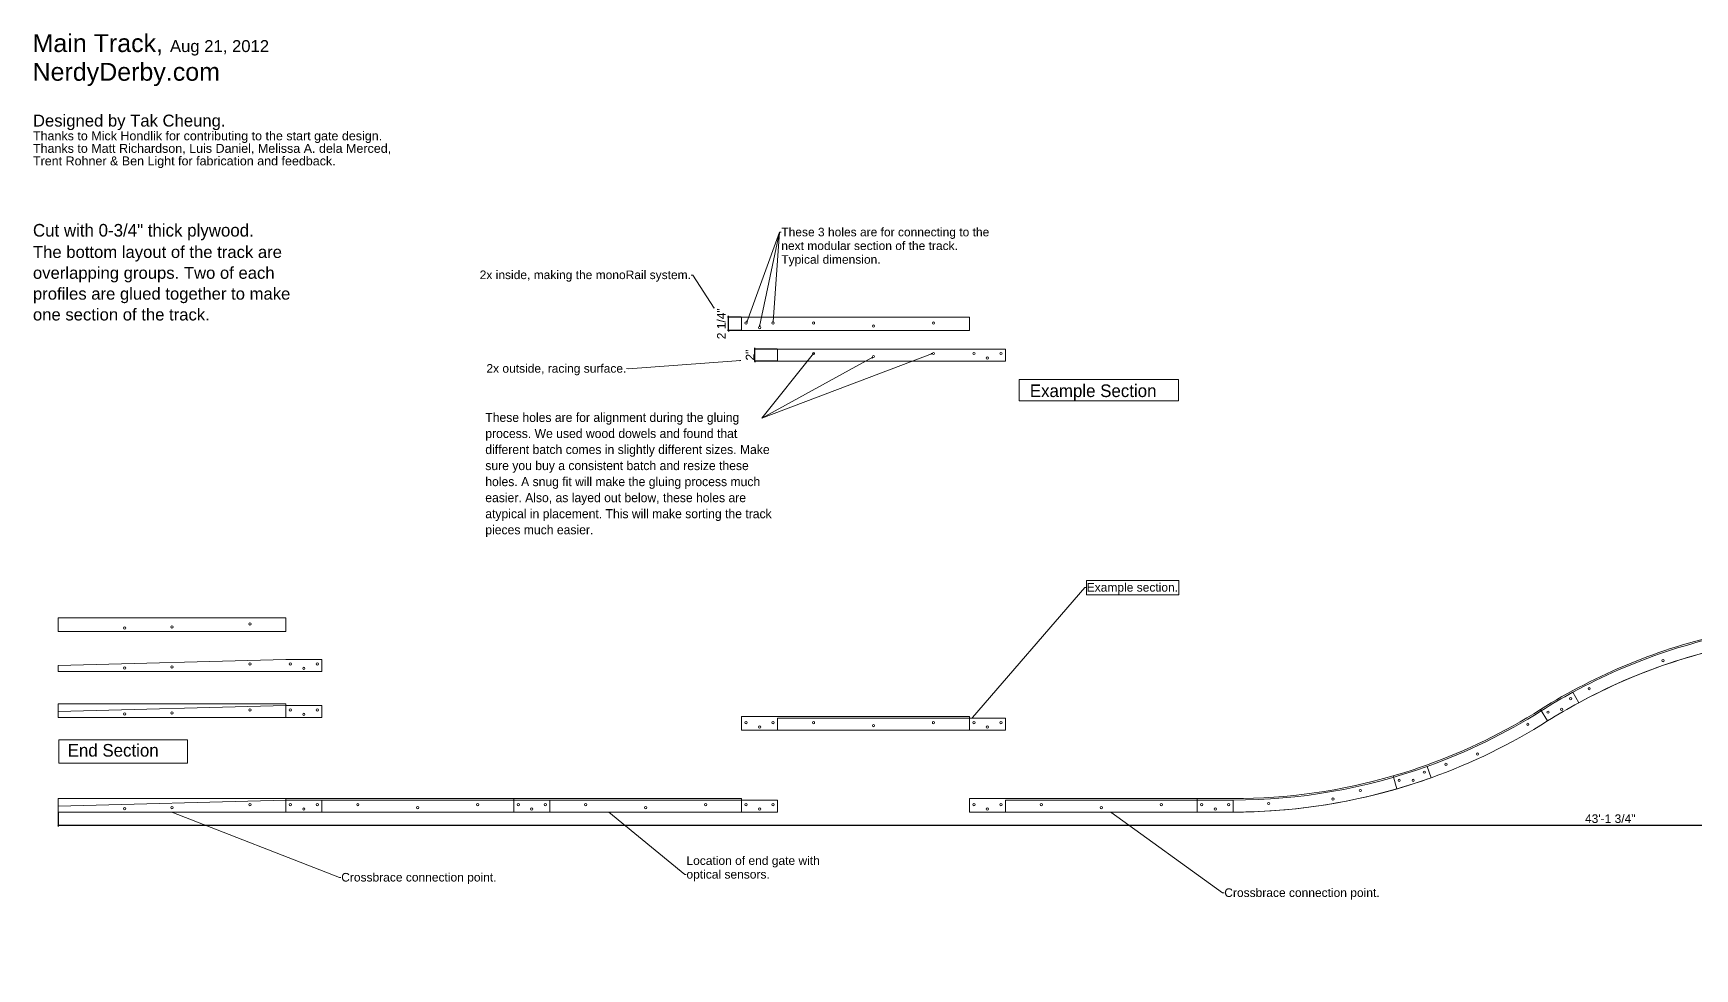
# Model space of a CAD drawing. Header units: inches. Extents: x -78 to 479, y -564 to -394.
# Drawn here: x -78.3 to 198.8, y -564.2 to -408.1 of the extents above; entities that cross this region are included whole.
import ezdxf

# ---------------------------------------------------------------- set-up
doc = ezdxf.new("R2010")
doc.units = ezdxf.units.IN
doc.header["$LTSCALE"] = 0.5
doc.header["$MEASUREMENT"] = 0
doc.header["$PDMODE"] = 1
doc.header["$PDSIZE"] = -2
doc.layers.get('0').update_dxf_attribs({"lineweight": 18})
doc.layers.add('Dimension', color=7, linetype='Continuous', lineweight=5)
doc.styles.add('Arial', font='Arial')
doc.styles.add('Geneva', font='Geneva')
doc.dimstyles.new('Arch', dxfattribs={"dimtxt": 1.431641, "dimasz": 0.088379, "dimexe": 0.125, "dimexo": 0.0625, "dimgap": 0.0625, "dimtad": 1, "dimdec": 3, "dimdsep": 46, "dimlunit": 4, "dimtxsty": 'Arial', "dimblk": 'VW_SLASH', "dimblk1": 'VW_SLASH', "dimblk2": 'VW_SLASH', "dimcen": 0, "dimdle": 0.0625, "dimazin": 0, "dimtfac": 1, "dimtdec": 3, "dimtix": 1, "dimtmove": 0, "dimatfit": 0, "dimldrblk": 'VW_FILLEDARROW', "dimfxl": 1, "dimfrac": 2, "dimtolj": 1, "dimarcsym": 0})

# ---------------------------------------------------------------- blocks, each defined once
blk = doc.blocks.new('Group-1')
at = {"color": 7, "linetype": 'Continuous', "lineweight": 5}
blk.add_line((-105.44, -56.13), (-143.44, -56.13), dxfattribs=at)
at = {"color": 7, "linetype": 'Continuous', "lineweight": 5, "flags": 128}
blk.add_lwpolyline([(-105.44, -56.13), (-143.44, -56.13), (-143.44, -58.38), (-105.44, -58.38)], close=True, dxfattribs=at)
at = {"color": 7, "linetype": 'Continuous', "lineweight": 5}
for centre, radius in [((-142.69, -57.13), 0.19), ((-140.44, -57.88), 0.19), ((-138.19, -57.13), 0.19), ((-131.44, -57.13), 0.188), ((-121.44, -57.63), 0.188), ((-111.44, -57.13), 0.188)]:
    blk.add_circle(centre, radius, dxfattribs=at)
blk = doc.blocks.new('Group-2-1')
at = {"color": 7, "linetype": 'Continuous', "lineweight": 5, "flags": 128}
blk.add_lwpolyline([(-137.44, -58.38), (-137.44, -56.38), (-99.44, -56.38), (-99.44, -58.38)], close=True, dxfattribs=at)
at = {"color": 7, "linetype": 'Continuous', "lineweight": 5}
for centre, radius in [((-131.44, -57.13), 0.188), ((-121.44, -57.63), 0.188), ((-111.44, -57.13), 0.188), ((-104.69, -57.13), 0.19), ((-102.44, -57.88), 0.19), ((-100.19, -57.13), 0.19)]:
    blk.add_circle(centre, radius, dxfattribs=at)
blk = doc.blocks.new('Group-3-1')
at = {"color": 7, "linetype": 'Continuous', "lineweight": 5}
blk.add_line((-67.44, -69.81), (-105.44, -69.81), dxfattribs=at)
at = {"color": 7, "linetype": 'Continuous', "lineweight": 5, "flags": 128}
blk.add_lwpolyline([(-67.44, -69.81), (-105.44, -69.81), (-105.44, -72.06), (-67.44, -72.06)], close=True, dxfattribs=at)
at = {"color": 7, "linetype": 'Continuous', "lineweight": 5}
for centre, radius in [((-104.69, -70.81), 0.19), ((-102.44, -71.56), 0.19), ((-100.19, -70.81), 0.19), ((-93.44, -70.81), 0.188), ((-83.44, -71.31), 0.188), ((-73.44, -70.81), 0.187)]:
    blk.add_circle(centre, radius, dxfattribs=at)
blk = doc.blocks.new('Group-4-1')
at = {"color": 7, "linetype": 'Continuous', "lineweight": 5, "flags": 128}
blk.add_lwpolyline([(-99.44, -72.06), (-99.44, -70.06), (-61.44, -70.06), (-61.44, -72.06)], close=True, dxfattribs=at)
at = {"color": 7, "linetype": 'Continuous', "lineweight": 5}
for centre, radius in [((-93.44, -70.81), 0.188), ((-83.44, -71.31), 0.188), ((-73.44, -70.81), 0.187), ((-66.69, -70.81), 0.19), ((-64.44, -71.56), 0.19), ((-62.19, -70.81), 0.19)]:
    blk.add_circle(centre, radius, dxfattribs=at)
blk = doc.blocks.new('Group-5-1')
at = {"color": 7, "linetype": 'Continuous', "lineweight": 5, "flags": 128}
blk.add_lwpolyline([(-34.77, -66.02, -0.070683), (-61.44, -69.81), (-67.44, -69.81), (-67.44, -72.06), (-61.44, -72.06, 0.070683), (-34.14, -68.18), (-34.77, -66.02)], format="xyb", dxfattribs=at)
at = {"color": 7, "linetype": 'Continuous', "lineweight": 5}
for centre, radius in [((-40.24, -68.46), 0.188), ((-66.69, -70.81), 0.19), ((-64.44, -71.56), 0.19), ((-62.19, -70.81), 0.19), ((-55.52, -70.63), 0.187), ((-44.82, -69.88), 0.188)]:
    blk.add_circle(centre, radius, dxfattribs=at)
blk = doc.blocks.new('Group-6-1')
at = {"color": 7, "linetype": 'Continuous', "lineweight": 5, "flags": 128}
blk.add_lwpolyline([(-28.43, -66.33, -0.086086), (-61.44, -72.06), (-61.44, -70.06, 0.086086), (-29.11, -64.45)], format="xyb", close=True, dxfattribs=at)
at = {"color": 7, "linetype": 'Continuous', "lineweight": 5}
for centre, radius in [((-29.57, -65.4), 0.19), ((-40.24, -68.46), 0.187), ((-33.77, -66.76), 0.19), ((-31.44, -66.78), 0.19), ((-55.52, -70.63), 0.188), ((-44.82, -69.88), 0.187)]:
    blk.add_circle(centre, radius, dxfattribs=at)
blk = doc.blocks.new('Group-7-1')
at = {"color": 7, "linetype": 'Continuous', "lineweight": 5, "flags": 128}
blk.add_lwpolyline([(-10.21, -54.95), (-9.01, -56.85, -0.055313), (-28.43, -66.33, -0.01531), (-34.14, -68.18), (-34.77, -66.02, 0.015313), (-29.19, -64.21, 0.05531)], format="xyb", close=True, dxfattribs=at)
at = {"color": 7, "linetype": 'Continuous', "lineweight": 5}
for centre, radius in [((-12.31, -57.41), 0.187), ((-20.71, -62.37), 0.187), ((-29.57, -65.4), 0.19), ((-25.97, -64.07), 0.188), ((-33.77, -66.76), 0.19), ((-31.44, -66.78), 0.19)]:
    blk.add_circle(centre, radius, dxfattribs=at)
blk = doc.blocks.new('Group-8-1')
at = {"color": 7, "linetype": 'Continuous', "lineweight": 5, "flags": 128}
blk.add_lwpolyline([(-29.11, -64.45, 0.055311), (-10.08, -55.16), (-10.08, -55.16, -0.015968), (-4.79, -52.06), (-3.83, -53.82, 0.015962), (-9.01, -56.85, -0.055313), (-28.43, -66.33), (-29.11, -64.45)], format="xyb", dxfattribs=at)
at = {"color": 7, "linetype": 'Continuous', "lineweight": 5}
for centre, radius in [((-8.95, -55.39), 0.19), ((-6.67, -54.9), 0.19), ((-5.15, -53.15), 0.19), ((-12.31, -57.41), 0.187), ((-20.71, -62.37), 0.187), ((-25.97, -64.07), 0.188)]:
    blk.add_circle(centre, radius, dxfattribs=at)
blk = doc.blocks.new('Group-9-1')
at = {"color": 7, "linetype": 'Continuous', "lineweight": 5, "flags": 128}
blk.add_lwpolyline([(-10.21, -54.95, -0.087085), (20.58, -42.33, -0.001379), (21.1, -42.22), (21.57, -44.42, 0.0724), (-3.83, -53.82, 0.015962), (-9.01, -56.85), (-10.21, -54.95)], format="xyb", dxfattribs=at)
at = {"color": 7, "linetype": 'Continuous', "lineweight": 5}
for centre, radius in [((18.69, -43.79), 0.188), ((10.24, -46.79), 0.187), ((-2.09, -51.48), 0.187), ((-8.95, -55.39), 0.19), ((-6.67, -54.9), 0.19), ((-5.15, -53.15), 0.19)]:
    blk.add_circle(centre, radius, dxfattribs=at)
blk = doc.blocks.new('Group-10-1')
at = {"color": 7, "linetype": 'Continuous', "lineweight": 5, "flags": 128}
blk.add_lwpolyline([(27.05, -41.39), (27.35, -43.37, 0.088127), (-3.83, -53.82), (-4.79, -52.06, -0.088127)], format="xyb", close=True, dxfattribs=at)
at = {"color": 7, "linetype": 'Continuous', "lineweight": 5}
for centre, radius in [((18.69, -43.79), 0.188), ((22, -43.09), 0.19), ((24.3, -43.42), 0.19), ((26.34, -42.3), 0.19), ((10.24, -46.79), 0.187), ((-2.09, -51.48), 0.187)]:
    blk.add_circle(centre, radius, dxfattribs=at)
blk = doc.blocks.new('Callout')
at = {"linetype": 'Continuous', "lineweight": 0}
blk.add_hatch(color=7, dxfattribs=at).paths.add_polyline_path([(28.53, 0.03), (28.66, 0), (28.53, -0.03)])
at = {"color": 7, "linetype": 'Continuous', "lineweight": 5}
for p, q in [((-0.16, 0.19), (0, 0)), ((0, 0), (28.66, 0))]:
    blk.add_line(p, q, dxfattribs=at)
at = {"color": 7, "linetype": 'Continuous', "lineweight": 5, "flags": 128}
for points in [[(-1.06, -0.59), (-11.15, 11.09), (-9.35, 12.64), (0.73, 0.96)], [(28.53, 0.03), (28.66, 0), (28.53, -0.03)]]:
    blk.add_lwpolyline(points, close=True, dxfattribs=at)
at = {"color": 7, "insert": (-0.77, -0.28), "char_height": 1.4316, "width": 15.3332, "attachment_point": 1, "rotation": 130.8261, "line_spacing_factor": 0.95845, "style": 'Arial'}
blk.add_mtext('Example section.', dxfattribs=at)
blk = doc.blocks.new('Group-25-1')
at = {"color": 7, "linetype": 'Continuous', "lineweight": 5}
blk.add_line((-105.44, 10.53), (-143.44, 10.53), dxfattribs=at)
at = {"color": 7, "linetype": 'Continuous', "lineweight": 5, "flags": 128}
blk.add_lwpolyline([(-105.44, 10.53), (-143.44, 10.53), (-143.44, 8.28), (-105.44, 8.28)], close=True, dxfattribs=at)
at = {"color": 7, "linetype": 'Continuous', "lineweight": 5}
for centre, radius in [((-142.69, 9.53), 0.19), ((-140.44, 8.78), 0.19), ((-138.19, 9.53), 0.19), ((-131.44, 9.53), 0.188), ((-121.44, 9.03), 0.188), ((-111.44, 9.53), 0.187)]:
    blk.add_circle(centre, radius, dxfattribs=at)
blk = doc.blocks.new('Group-26-1')
at = {"color": 7, "linetype": 'Continuous', "lineweight": 5, "flags": 128}
blk.add_lwpolyline([(-137.44, 3.2), (-137.44, 5.2), (-99.44, 5.2), (-99.44, 3.2)], close=True, dxfattribs=at)
at = {"color": 7, "linetype": 'Continuous', "lineweight": 5}
for centre, radius in [((-131.44, 4.45), 0.188), ((-121.44, 3.95), 0.188), ((-111.44, 4.45), 0.187), ((-104.69, 4.45), 0.19), ((-102.44, 3.7), 0.19), ((-100.19, 4.45), 0.19)]:
    blk.add_circle(centre, radius, dxfattribs=at)
blk = doc.blocks.new('VW_SLASH')
at = {"color": 0, "linetype": 'ByBlock', "lineweight": -2}
blk.add_line((0, 0), (-1, 0), dxfattribs=at)
at = {"color": 0, "linetype": 'Continuous', "lineweight": 20, "flags": 128}
blk.add_lwpolyline([(0.5, 0.5), (-0.5, -0.5)], dxfattribs=at)
blk = doc.blocks.new('*D28')
at = {"layer": 'Defpoints', "color": 0}
for p in [(37.66, -455.49), (39.87, -455.49), (39.87, -457.74)]:
    blk.add_point(p, dxfattribs=at)
at = {"layer": 'Dimension', "color": 0, "linetype": 'Continuous', "lineweight": -2}
for p, q in [((39.81, -455.49), (37.53, -455.49)), ((37.66, -455.4), (37.66, -455.31)), ((37.66, -457.74), (37.66, -455.49)), ((39.81, -457.74), (37.53, -457.74)), ((37.66, -457.83), (37.66, -457.92))]:
    blk.add_line(p, q, dxfattribs=at)
at = {"layer": 'Dimension', "color": 0, "lineweight": -2, "xscale": 0.08837890625, "yscale": 0.08837890625, "zscale": 0.08837890625}
for p, rotation in [((37.66, -455.49), 270), ((37.66, -457.74), 90)]:
    blk.add_blockref('VW_SLASH', p, dxfattribs=dict(at, rotation=rotation))
at = {"layer": 'Dimension', "color": 0, "lineweight": 5, "insert": (36.5, -456.61), "char_height": 1.432, "attachment_point": 5, "rotation": 90, "style": 'Arial'}
blk.add_mtext('\\A1;2 1/4"', dxfattribs=at)
blk = doc.blocks.new('VW_FILLEDARROW')
at = {"linetype": 'Continuous', "lineweight": 0}
blk.add_hatch(color=0, dxfattribs=at).paths.add_polyline_path([(-1.4, 0.4), (0, 0), (-1.4, -0.4)])
at = {"color": 0, "linetype": 'Continuous', "lineweight": 5, "flags": 128}
blk.add_lwpolyline([(-1.4, 0.4), (0, 0), (-1.4, -0.4)], close=True, dxfattribs=at)
blk = doc.blocks.new('*D29')
at = {"layer": 'Defpoints', "color": 0}
for p in [(42.06, -460.83), (45.87, -460.83), (45.87, -462.83)]:
    blk.add_point(p, dxfattribs=at)
at = {"layer": 'Dimension', "color": 0, "linetype": 'Continuous', "lineweight": -2}
for p, q in [((45.81, -460.83), (41.94, -460.83)), ((42.06, -460.74), (42.06, -460.65)), ((42.06, -462.83), (42.06, -460.83)), ((45.81, -462.83), (41.94, -462.83)), ((42.06, -462.91), (42.06, -463))]:
    blk.add_line(p, q, dxfattribs=at)
at = {"layer": 'Dimension', "color": 0, "lineweight": -2, "xscale": 0.08837890625, "yscale": 0.08837890625, "zscale": 0.08837890625}
for p, rotation in [((42.06, -460.83), 270), ((42.06, -462.83), 90)]:
    blk.add_blockref('VW_SLASH', p, dxfattribs=dict(at, rotation=rotation))
at = {"layer": 'Dimension', "color": 0, "lineweight": 5, "insert": (41.28, -461.83), "char_height": 1.432, "attachment_point": 5, "rotation": 90, "style": 'Arial'}
blk.add_mtext('\\A1;2"', dxfattribs=at)
blk = doc.blocks.new('Callout-1')
at = {"linetype": 'Continuous', "lineweight": 0}
blk.add_hatch(color=7, dxfattribs=at).paths.add_polyline_path([(6.49, 0.03), (6.61, 0), (6.49, -0.03)])
at = {"color": 7, "linetype": 'Continuous', "lineweight": 5}
for p, q in [((-0.14, -0.21), (0, 0)), ((0, 0), (6.61, 0))]:
    blk.add_line(p, q, dxfattribs=at)
at = {"color": 7, "linetype": 'Continuous', "lineweight": 5, "flags": 128}
blk.add_lwpolyline([(6.49, 0.03), (6.61, 0), (6.49, -0.03)], close=True, dxfattribs=at)
at = {"color": 7, "insert": (-0.8, 0.17), "char_height": 1.4316, "width": 35.341, "attachment_point": 3, "rotation": 57.0213, "line_spacing_factor": 0.95845, "style": 'Arial'}
blk.add_mtext('2x inside, making the monoRail system.', dxfattribs=at)
blk = doc.blocks.new('Callout-2')
at = {"linetype": 'Continuous', "lineweight": 0}
blk.add_hatch(color=7, dxfattribs=at).paths.add_polyline_path([(18.7, 0.03), (18.82, 0), (18.7, -0.03)])
at = {"color": 7, "linetype": 'Continuous', "lineweight": 5}
for p, q in [((-0.25, 0.02), (0, 0)), ((0, 0), (18.82, 0))]:
    blk.add_line(p, q, dxfattribs=at)
at = {"color": 7, "linetype": 'Continuous', "lineweight": 5, "flags": 128}
blk.add_lwpolyline([(18.7, 0.03), (18.82, 0), (18.7, -0.03)], close=True, dxfattribs=at)
at = {"color": 7, "insert": (-0.24, 0.78), "char_height": 1.4316, "width": 23.4494, "attachment_point": 3, "rotation": 355.8485, "line_spacing_factor": 0.95845, "style": 'Arial'}
blk.add_mtext('2x outside, racing surface.', dxfattribs=at)
blk = doc.blocks.new('Callout-3')
at = {"linetype": 'Continuous', "lineweight": 0}
blk.add_hatch(color=7, dxfattribs=at).paths.add_polyline_path([(14.86, 0.03), (14.99, 0), (14.86, -0.03)])
at = {"color": 7, "linetype": 'Continuous', "lineweight": 5}
for p, q in [((-0.02, 0.25), (0, 0)), ((0, 0), (14.99, 0))]:
    blk.add_line(p, q, dxfattribs=at)
at = {"color": 7, "linetype": 'Continuous', "lineweight": 5, "flags": 128}
blk.add_lwpolyline([(14.86, 0.03), (14.99, 0), (14.86, -0.03)], close=True, dxfattribs=at)
at = {"color": 7, "insert": (-0.78, 0.24), "char_height": 1.4316, "width": 35.01, "attachment_point": 1, "rotation": 94.1268, "line_spacing_factor": 0.95845, "style": 'Arial'}
blk.add_mtext('These 3 holes are for connecting to the next modular section of the track.\\PTypical dimension.', dxfattribs=at)
blk = doc.blocks.new('Callout-6')
at = {"linetype": 'Continuous', "lineweight": 0}
blk.add_hatch(color=7, dxfattribs=at).paths.add_polyline_path([(22.87, 0.03), (22.99, 0), (22.87, -0.03)])
at = {"color": 7, "linetype": 'Continuous', "lineweight": 5}
for p, q in [((-0.2, -0.15), (0, 0)), ((0, 0), (22.99, 0))]:
    blk.add_line(p, q, dxfattribs=at)
at = {"color": 7, "linetype": 'Continuous', "lineweight": 5, "flags": 128}
blk.add_lwpolyline([(22.87, 0.03), (22.99, 0), (22.87, -0.03)], close=True, dxfattribs=at)
at = {"color": 7, "insert": (0.21, -0.79), "char_height": 1.4316, "width": 26.007, "attachment_point": 1, "rotation": 215.9137, "line_spacing_factor": 0.95845, "style": 'Arial'}
blk.add_mtext('Crossbrace connection point.', dxfattribs=at)
blk = doc.blocks.new('Callout-7')
at = {"linetype": 'Continuous', "lineweight": 0}
blk.add_hatch(color=7, dxfattribs=at).paths.add_polyline_path([(29.86, 0.03), (29.99, 0), (29.86, -0.03)])
at = {"color": 7, "linetype": 'Continuous', "lineweight": 5}
for p, q in [((-0.23, -0.09), (0, 0)), ((0, 0), (29.99, 0))]:
    blk.add_line(p, q, dxfattribs=at)
at = {"color": 7, "linetype": 'Continuous', "lineweight": 5, "flags": 128}
blk.add_lwpolyline([(29.86, 0.03), (29.99, 0), (29.86, -0.03)], close=True, dxfattribs=at)
at = {"color": 7, "insert": (0, -0.82), "char_height": 1.4316, "width": 26.007, "attachment_point": 1, "rotation": 201.3494, "line_spacing_factor": 0.95845, "style": 'Arial'}
blk.add_mtext('Crossbrace connection point.', dxfattribs=at)
blk = doc.blocks.new('Group-37-1')
at = {"color": 7, "linetype": 'Continuous', "lineweight": 5, "flags": 128}
blk.add_lwpolyline([(-219.44, -41.91), (-219.44, -39.66), (-257.44, -39.66), (-257.44, -41.91)], close=True, dxfattribs=at)
at = {"color": 7, "linetype": 'Continuous', "lineweight": 5}
for centre in [(-246.34, -41.35), (-238.44, -41.16), (-225.44, -40.66)]:
    blk.add_circle(centre, 0.188, dxfattribs=at)
blk = doc.blocks.new('Group-38-1')
at = {"color": 7, "linetype": 'Continuous', "lineweight": 5, "flags": 128}
blk.add_lwpolyline([(-219.44, -46.58), (-213.44, -46.58), (-213.44, -48.58), (-257.44, -48.58), (-257.44, -47.58)], close=True, dxfattribs=at)
at = {"color": 7, "linetype": 'Continuous', "lineweight": 5}
for centre, radius in [((-246.34, -48.02), 0.188), ((-238.44, -47.83), 0.188), ((-225.44, -47.33), 0.188), ((-218.69, -47.33), 0.19), ((-216.44, -48.08), 0.19), ((-214.19, -47.33), 0.19)]:
    blk.add_circle(centre, radius, dxfattribs=at)
blk = doc.blocks.new('Group-39-1')
at = {"color": 7, "linetype": 'Continuous', "lineweight": 5}
blk.add_line((-181.44, -69.81), (-219.44, -69.81), dxfattribs=at)
at = {"color": 7, "linetype": 'Continuous', "lineweight": 5, "flags": 128}
blk.add_lwpolyline([(-181.44, -69.81), (-219.44, -69.81), (-219.44, -72.06), (-181.44, -72.06)], close=True, dxfattribs=at)
at = {"color": 7, "linetype": 'Continuous', "lineweight": 5}
for centre, radius in [((-218.69, -70.81), 0.19), ((-216.44, -71.56), 0.19), ((-214.19, -70.81), 0.19), ((-207.44, -70.81), 0.188), ((-197.44, -71.31), 0.188), ((-187.44, -70.81), 0.188)]:
    blk.add_circle(centre, radius, dxfattribs=at)
blk = doc.blocks.new('Group-40-1')
at = {"color": 7, "linetype": 'Continuous', "lineweight": 5, "flags": 128}
blk.add_lwpolyline([(-213.44, -72.06), (-213.44, -70.06), (-175.44, -70.06), (-175.44, -72.06)], close=True, dxfattribs=at)
at = {"color": 7, "linetype": 'Continuous', "lineweight": 5}
for centre, radius in [((-207.44, -70.81), 0.188), ((-197.44, -71.31), 0.188), ((-187.44, -70.81), 0.188), ((-180.69, -70.81), 0.19), ((-178.44, -71.56), 0.19), ((-176.19, -70.81), 0.19)]:
    blk.add_circle(centre, radius, dxfattribs=at)
blk = doc.blocks.new('Group-41-1')
at = {"color": 7, "linetype": 'Continuous', "lineweight": 5, "flags": 128}
blk.add_lwpolyline([(-219.44, -72.06), (-219.44, -69.81), (-257.44, -69.81), (-257.44, -72.06)], close=True, dxfattribs=at)
at = {"color": 7, "linetype": 'Continuous', "lineweight": 5}
for centre in [(-246.34, -71.5), (-238.44, -71.31), (-225.44, -70.81)]:
    blk.add_circle(centre, 0.188, dxfattribs=at)
blk = doc.blocks.new('Group-42-1')
at = {"color": 7, "linetype": 'Continuous', "lineweight": 5, "flags": 128}
blk.add_lwpolyline([(-219.44, -70.06), (-213.44, -70.06), (-213.44, -72.06), (-257.44, -72.06), (-257.44, -71.06)], close=True, dxfattribs=at)
at = {"color": 7, "linetype": 'Continuous', "lineweight": 5}
for centre, radius in [((-246.34, -71.5), 0.188), ((-238.44, -71.31), 0.188), ((-225.44, -70.81), 0.188), ((-218.69, -70.81), 0.19), ((-216.44, -71.56), 0.19), ((-214.19, -70.81), 0.19)]:
    blk.add_circle(centre, radius, dxfattribs=at)
blk = doc.blocks.new('Group-43-1')
at = {"color": 7, "linetype": 'Continuous', "lineweight": 5, "flags": 128}
blk.add_lwpolyline([(-219.44, -56.26), (-219.44, -54.01), (-257.44, -54.01), (-257.44, -56.26)], close=True, dxfattribs=at)
at = {"color": 7, "linetype": 'Continuous', "lineweight": 5}
for centre in [(-238.44, -55.51), (-225.44, -55.01), (-246.34, -55.69)]:
    blk.add_circle(centre, 0.188, dxfattribs=at)
blk = doc.blocks.new('Group-44-1')
at = {"color": 7, "linetype": 'Continuous', "lineweight": 5, "flags": 128}
blk.add_lwpolyline([(-219.44, -54.26), (-213.44, -54.26), (-213.44, -56.26), (-257.44, -56.26), (-257.44, -55.26)], close=True, dxfattribs=at)
at = {"color": 7, "linetype": 'Continuous', "lineweight": 5}
for centre, radius in [((-238.44, -55.51), 0.188), ((-225.44, -55.01), 0.188), ((-218.69, -55.01), 0.19), ((-214.19, -55.01), 0.19), ((-246.34, -55.69), 0.188), ((-216.44, -55.76), 0.19)]:
    blk.add_circle(centre, radius, dxfattribs=at)
blk = doc.blocks.new('Group-45-1')
at = {"color": 7, "linetype": 'Continuous', "lineweight": 5}
blk.add_line((-143.44, -69.81), (-181.44, -69.81), dxfattribs=at)
at = {"color": 7, "linetype": 'Continuous', "lineweight": 5, "flags": 128}
blk.add_lwpolyline([(-143.44, -69.81), (-181.44, -69.81), (-181.44, -72.06), (-143.44, -72.06)], close=True, dxfattribs=at)
at = {"color": 7, "linetype": 'Continuous', "lineweight": 5}
for centre, radius in [((-180.69, -70.81), 0.19), ((-178.44, -71.56), 0.19), ((-176.19, -70.81), 0.19), ((-169.44, -70.81), 0.188), ((-159.44, -71.31), 0.188), ((-149.44, -70.81), 0.188)]:
    blk.add_circle(centre, radius, dxfattribs=at)
blk = doc.blocks.new('Group-46-1')
at = {"color": 7, "linetype": 'Continuous', "lineweight": 5, "flags": 128}
blk.add_lwpolyline([(-175.44, -72.06), (-175.44, -70.06), (-137.44, -70.06), (-137.44, -72.06)], close=True, dxfattribs=at)
at = {"color": 7, "linetype": 'Continuous', "lineweight": 5}
for centre, radius in [((-169.44, -70.81), 0.188), ((-159.44, -71.31), 0.188), ((-149.44, -70.81), 0.188), ((-142.69, -70.81), 0.19), ((-140.44, -71.56), 0.19), ((-138.19, -70.81), 0.19)]:
    blk.add_circle(centre, radius, dxfattribs=at)
blk = doc.blocks.new('*D65')
at = {"layer": 'Defpoints', "color": 0}
for p in [(-74.13, -538.08), (443.6, -538.08), (-74.13, -540.34)]:
    blk.add_point(p, dxfattribs=at)
at = {"layer": 'Dimension', "color": 0, "linetype": 'Continuous', "lineweight": -2}
for p, q in [((-74.13, -538.14), (-74.13, -540.47)), ((443.6, -538.14), (443.6, -540.47)), ((443.51, -540.34), (-74.04, -540.34))]:
    blk.add_line(p, q, dxfattribs=at)
at = {"layer": 'Dimension', "color": 0, "lineweight": -2, "xscale": 0.08837890625, "yscale": 0.08837890625, "zscale": 0.08837890625, "rotation": 180}
blk.add_blockref('VW_SLASH', (-74.13, -540.34), dxfattribs=at)
at = {"layer": 'Dimension', "color": 0, "lineweight": -2, "xscale": 0.08837890625, "yscale": 0.08837890625, "zscale": 0.08837890625}
blk.add_blockref('VW_SLASH', (443.6, -540.34), dxfattribs=at)
at = {"layer": 'Dimension', "color": 0, "lineweight": 5, "insert": (184.74, -539.19), "char_height": 1.4316, "attachment_point": 5, "style": 'Arial'}
blk.add_mtext('\\A1;43\'-1 3/4"', dxfattribs=at)
blk = doc.blocks.new('Callout-14')
at = {"linetype": 'Continuous', "lineweight": 0}
blk.add_hatch(color=7, dxfattribs=at).paths.add_polyline_path([(16.26, 0.03), (16.39, 0), (16.26, -0.03)])
at = {"color": 7, "linetype": 'Continuous', "lineweight": 5}
for p, q in [((-0.19, -0.16), (0, 0)), ((0, 0), (16.39, 0))]:
    blk.add_line(p, q, dxfattribs=at)
at = {"color": 7, "linetype": 'Continuous', "lineweight": 5, "flags": 128}
blk.add_lwpolyline([(16.26, 0.03), (16.39, 0), (16.26, -0.03)], close=True, dxfattribs=at)
at = {"color": 7, "insert": (1.7, -2.54), "char_height": 1.4316, "width": 24.01, "attachment_point": 1, "rotation": 219.4655, "line_spacing_factor": 0.95845, "style": 'Arial'}
blk.add_mtext('Location of end gate with optical sensors.', dxfattribs=at)

msp = doc.modelspace()

# ---------------------------------------------------------------- hatches: boundary and pattern name
at = {"linetype": 'Continuous', "lineweight": 0}
for points in [[(40.8522, -456.1827), (40.7378, -456.3401), (40.7581, -456.1466)], [(42.9579, -456.8754), (42.8696, -457.0489), (42.8594, -456.8545)], [(51.7141, -461.6933), (51.8696, -461.5762), (51.7935, -461.7554)], [(61.593, -462.2407), (61.7818, -462.1937), (61.6418, -462.3288)], [(71.4879, -461.5971), (71.6814, -461.5767), (71.524, -461.6911)]]:
    msp.add_hatch(color=7, dxfattribs=at).paths.add_polyline_path(points)

# ---------------------------------------------------------------- linework, layer by layer
at = {"color": 7, "linetype": 'Continuous', "lineweight": 5}
for p, q in [((46.1981, -441.35), (40.7378, -456.3401)), ((46.1981, -441.35), (42.8696, -457.0489)), ((43.25, -472.3639), (51.8696, -461.5762)), ((43.25, -472.3639), (71.6814, -461.5767)), ((43.25, -472.3639), (61.7818, -462.1937))]:
    msp.add_line(p, q, dxfattribs=at)
at = {"color": 7, "linetype": 'Continuous', "lineweight": 5, "flags": 128}
for points in [[(40.8522, -456.1827), (40.7378, -456.3401), (40.7581, -456.1466)], [(42.9579, -456.8754), (42.8696, -457.0489), (42.8594, -456.8545)], [(51.7141, -461.6933), (51.8696, -461.5762), (51.7935, -461.7554)], [(61.593, -462.2407), (61.7818, -462.1937), (61.6418, -462.3288)], [(71.4879, -461.5971), (71.6814, -461.5767), (71.524, -461.6911)], [(86.1591, -465.9306), (112.7518, -465.9306), (112.7518, -469.4834), (86.1591, -469.4834)], [(-74.0216, -526), (-52.5625, -526), (-52.5625, -529.9375), (-74.0216, -529.9375)]]:
    msp.add_lwpolyline(points, close=True, dxfattribs=at)

# ---------------------------------------------------------------- block references
at = {"color": 7}
for name, p, rotation in [('Callout-1', (31.7174, -448.4889), 302.9787074994252), ('Callout-3', (46.1981, -441.35), 265.8731603006326), ('Callout-2', (20.9494, -464.1), 4.151521629972067), ('Callout', (97.1335, -500.6311), 229.1739428140607), ('Callout-14', (30.375, -548.5), 140.5345214162535), ('Callout-6', (120.0793, -551.5681), 144.0863439388066), ('Callout-7', (-27.1996, -549), 158.650556748575)]:
    msp.add_blockref(name, p, dxfattribs=dict(at, rotation=rotation))
for name in ['Group-25-1', 'Group-26-1', 'Group-37-1', 'Group-9-1', 'Group-10-1', 'Group-38-1', 'Group-8-1', 'Group-43-1', 'Group-44-1', 'Group-1', 'Group-2-1', 'Group-7-1', 'Group-6-1', 'Group-5-1', 'Group-41-1', 'Group-42-1', 'Group-39-1', 'Group-40-1', 'Group-45-1', 'Group-46-1', 'Group-3-1', 'Group-4-1']:
    msp.add_blockref(name, (183.3071, -466.0237), dxfattribs=at)

# ---------------------------------------------------------------- texts
at = {"color": 7, "insert": (-78.3791, -408.2921), "char_height": 2.982585, "attachment_point": 1, "line_spacing_factor": 0.96219, "style": 'Arial'}
msp.add_mtext('Main Track, {\\H0.6667x;Aug 21, 2012}\\PNerdyDerby.com', dxfattribs=at)
at = {"color": 7, "insert": (-78.3125, -421.7174), "char_height": 1.9883898, "width": 62.8125, "attachment_point": 1, "line_spacing_factor": 0.841565, "style": 'Arial'}
msp.add_mtext('Designed by Tak Cheung. \\P{\\H0.75x;Thanks to Mick Hondlik for contributing to the start gate design.\\PThanks to Matt Richardson, Luis Daniel, Melissa A. dela Merced, Trent Rohner & Ben Light for fabrication and feedback.}\\P', dxfattribs=at)
at = {"color": 178, "true_color": 0x000011, "attachment_point": 1, "style": 'Geneva'}
for s, insert, char_height, width, line_spacing_factor in [('Cut with 0-3/4" thick plywood. \\P{\\fArial|b0|i0|c0|p0;\\C7;\\H0.9446x;The bottom layout of the track are overlapping groups. Two of each profiles are glued together to make one section of the track.}', (-78.3125, -439.9558), 2.1050347, 44.3125, 1.049311), ('Example Section', (87.9375, -466.731), 2.105035, 48.125, 1.049311), ('These holes are for alignment during the gluing process. We used wood dowels and found that different batch comes in slightly different sizes. Make sure you buy a consistent batch and resize these holes. A snug fit will make the gluing process much easier. Also, as layed out below, these holes are atypical in placement. This will make sorting the track pieces much easier.', (-2.875, -471.4732), 1.515625, 48.125, 1.05991), ('End Section', (-72.5216, -526.7214), 2.105035, 48.125, 1.049311)]:
    msp.add_mtext(s, dxfattribs=dict(at, insert=insert, char_height=char_height, width=width, line_spacing_factor=line_spacing_factor))

# ---------------------------------------------------------------- dimensions: what is measured, and where the dimension line sits
at = {"layer": 'Dimension', "color": 7, "linetype": 'Continuous', "lineweight": 5}
for base, p1, p2, picture, middle in [((37.6562, -455.4889), (39.8696, -457.7389), (39.8696, -455.4889), '*D28', (36.503, -456.6139)), ((42.0625, -460.8262), (45.8696, -462.8262), (45.8696, -460.8262), '*D29', (41.2842, -461.8262))]:
    dim = msp.add_linear_dim(base=base, p1=p1, p2=p2, angle=270, dimstyle='Arch', override={"dimtxt": 1.431641, "dimpost": '<>', "dimtxsty": 'Arial', "dimtmove": 2}, dxfattribs=at)
    dim.commit()
    dim.dimension.update_dxf_attribs({"geometry": picture, "text_midpoint": middle})
dim = msp.add_linear_dim(base=(-74.1304, -540.3438), p1=(443.6018, -538.0825), p2=(-74.1304, -538.0825), dimstyle='Arch', override={"dimtxt": 1.431641, "dimpost": '<>', "dimtxsty": 'Arial', "dimtmove": 2}, dxfattribs=at)
dim.commit()
dim.dimension.update_dxf_attribs({"geometry": '*D65', "text_midpoint": (184.7357, -539.1905)})

doc.saveas('drawing.dxf')
